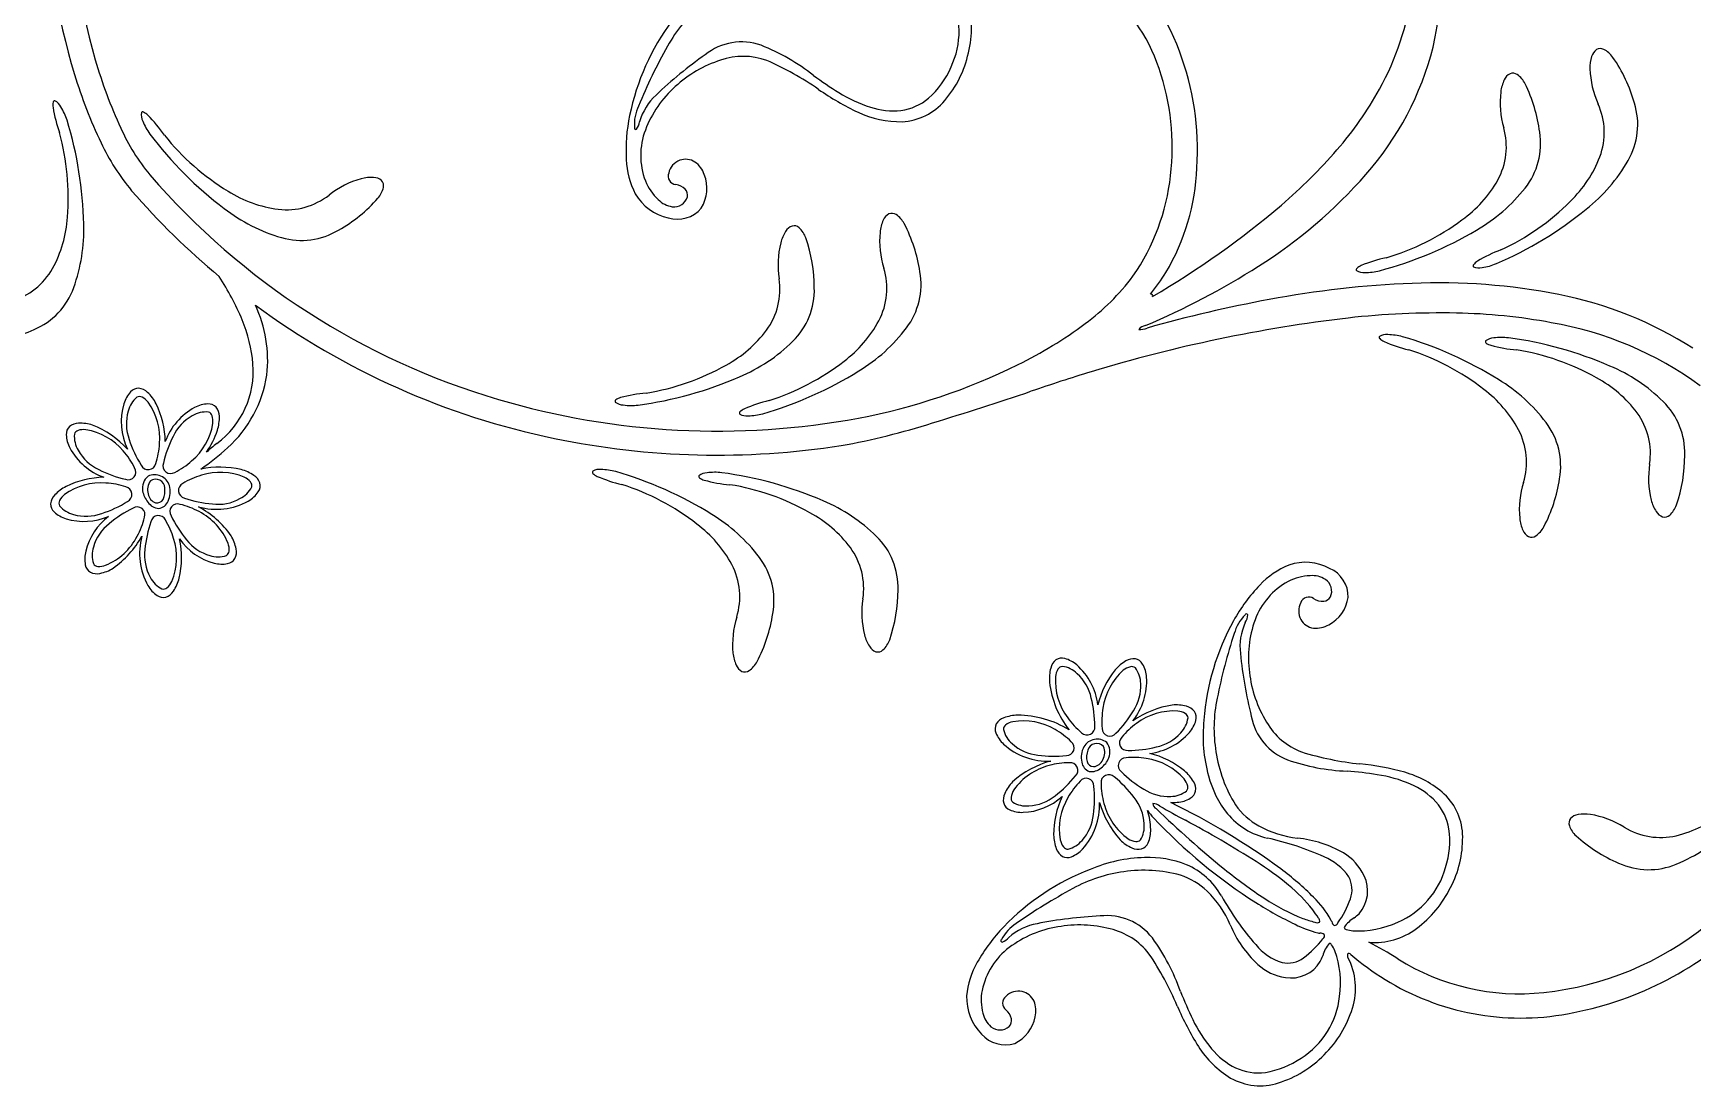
# Model space of a CAD drawing. Extents: x -4 to 4, y -4.07 to 4.07.
# Drawn here: x -1.458 to 0.125, y -4.066 to -3.063 of the extents above; entities that cross this region are included whole.
import ezdxf

# ---------------------------------------------------------------- set-up
doc = ezdxf.new("R2010")
doc.units = 0

msp = doc.modelspace()

# ---------------------------------------------------------------- linework, layer by layer
at = {"color": 7, "linetype": 'CONTINUOUS'}
for centre, radius, start, end in [((-0.668537, -2.881785), 0.758547, 182.397776, 195.805028), ((-0.413107, -3.010191), 0.297877, 347.166297, 378.098558), ((-0.690519, -2.885174), 0.759459, 183.370303, 196.622466), ((-0.541693, -3.144412), 0.188396, 19.948176, 53.699973), ((-0.542086, -3.149544), 0.166722, 18.434614, 52.475861), ((-0.669115, -3.056876), 0.106343, 346.334, 374.392123), ((-0.404513, -2.988251), 0.264016, 330.959876, 352.381586), ((-0.665218, -3.187577), 0.228347, 143.375059, 168.384386), ((-0.780485, -3.15107), 0.065847, 70.192519, 109.15547), ((-0.666275, -3.06024), 0.102821, 319.269711, 347.781736), ((-0.614647, -3.174639), 0.267309, 356.402981, 380.703462), ((-0.406917, -3.004097), 0.293287, 318.66523, 345.736694), ((0.063681, -3.096273), 0.036762, 162.820784, 181.349868), ((0.040221, -3.08858), 0.012084, 125.92547, 164.817178), ((0.036778, -3.084967), 0.007168, 62.649484, 120.574596), ((0.028771, -3.100499), 0.024643, 35.60957, 62.705668), ((-0.071405, -3.169451), 0.146251, 15.740135, 34.720198), ((-0.97133, -2.966335), 0.444174, 195.949085, 204.929152), ((-0.766712, -3.199174), 0.11584, 107.783475, 132.725541), ((-0.875019, -3.356964), 0.292223, 55.296312, 66.430884), ((-0.599548, -3.171398), 0.228161, 353.066069, 379.077923), ((-0.043718, -3.112493), 0.012084, 117.485141, 156.376848), ((-0.046593, -3.108414), 0.007169, 54.207846, 112.132959), ((0.11341, -3.094492), 0.086521, 181.753748, 204.675538), ((-0.989646, -2.973004), 0.44771, 196.802916, 205.751176), ((-0.775378, -3.192885), 0.105362, 131.584151, 159.205994), ((-0.549921, -2.885996), 0.280054, 235.47471, 244.380635), ((-0.466779, -2.954019), 0.33507, 318.897983, 331.010708), ((-0.021643, -3.123549), 0.036761, 154.376157, 172.905242), ((-0.056795, -3.122601), 0.024643, 27.164504, 54.260601), ((-0.166011, -3.1761), 0.146255, 7.297812, 26.277648), ((-1.425263, -3.131665), 0.013652, 168.210473, 189.567433), ((-1.437176, -3.128997), 0.001456, 84.301411, 175.212167), ((-1.442618, -3.138791), 0.012554, 25.386516, 63.577636), ((-1.481615, -3.164717), 0.059281, 18.245023, 31.879519), ((-0.631579, -3.091146), 0.056368, 272.683493, 320.064438), ((0.027811, -3.129086), 0.086522, 173.311257, 196.233047), ((-0.025811, -3.157785), 0.066413, 339.615662, 384.151105), ((0.004256, -3.150285), 0.068261, 329.970432, 377.484614), ((-1.30853, -3.112953), 0.131874, 189.15465, 199.93823), ((-1.774232, -3.25276), 0.364839, 1.189395, 16.989182), ((-1.342122, -3.140898), 0.012554, 170.465728, 208.657071), ((-1.353245, -3.139552), 0.001456, 58.837878, 149.748829), ((-1.298244, -3.124555), 0.059275, 202.165851, 215.801718), ((-1.358081, -3.150761), 0.013651, 44.473779, 65.831648), ((-1.441768, -3.234265), 0.131873, 34.105509, 44.889546), ((-0.731885, -3.174577), 0.160428, 168.13817, 183.227518), ((-0.630671, -3.052084), 0.095384, 244.979019, 271.03974), ((-1.655578, -3.219312), 0.23137, 355.259615, 375.38637), ((-1.193512, -3.07207), 0.198138, 204.282816, 219.511355), ((-1.055158, -2.939387), 0.364837, 217.054909, 232.854924), ((-1.151899, -3.015788), 0.231375, 218.658142, 238.78467), ((-0.81039, -3.179618), 0.067919, 159.183461, 200.876276), ((-0.119195, -3.171254), 0.066414, 331.173429, 375.708872), ((-0.088353, -3.16825), 0.068261, 321.527868, 369.04205), ((-1.199059, -3.076183), 0.214275, 205.229836, 219.774179), ((-0.600591, -2.838657), 0.511744, 310.656884, 319.014236), ((-0.074827, -3.137531), 0.11943, 314.082002, 338.69834), ((-0.814169, -3.18043), 0.077955, 182.337627, 207.294413), ((-0.844016, -3.199278), 0.008134, 159.275109, 264.117542), ((-0.835014, -3.200228), 0.017045, 110.702616, 167.018609), ((-0.835446, -3.199604), 0.01631, 56.951337, 110.059518), ((-0.840797, -3.205821), 0.024464, 18.845705, 54.386239), ((-0.561152, -3.182547), 0.213472, 329.425427, 357.620579), ((-0.0769, -3.104064), 0.161655, 308.373248, 330.182249), ((-0.816183, -2.739725), 0.700885, 220.846881, 253.621015), ((-1.121671, -3.285175), 0.086522, 105.506578, 128.428368), ((-1.135225, -3.237295), 0.036762, 86.572914, 105.101999), ((-1.133329, -3.212679), 0.012084, 49.67841, 88.569895), ((-1.147628, -3.204389), 0.024643, 319.360929, 346.457027), ((-1.130638, -3.208475), 0.007169, 346.402762, 404.327659), ((-0.829713, -3.186644), 0.047362, 201.264407, 227.774324), ((-0.846298, -3.2219), 0.014603, 43.756335, 84.307562), ((-0.842209, -3.217544), 0.008643, 350.498857, 401.643188), ((-0.850489, -3.210972), 0.035343, 327.826465, 381.673724), ((-0.578063, -3.176805), 0.206199, 325.131808, 353.836748), ((-0.538409, -2.889233), 0.467882, 302.193867, 318.738445), ((-0.164708, -3.144023), 0.119432, 305.64002, 330.256131), ((-0.161846, -3.110614), 0.161658, 299.931077, 321.739851), ((-0.804345, -2.726112), 0.741788, 221.051133, 230.090238), ((-1.208229, -3.112564), 0.119433, 237.835047, 262.451385), ((-1.216249, -3.164992), 0.066414, 263.369048, 307.904711), ((-1.238423, -3.123475), 0.146257, 299.493452, 318.473287), ((-0.841512, -3.191817), 0.048495, 210.153855, 257.474647), ((-0.845042, -3.20563), 0.023045, 224.270402, 262.145186), ((-0.846376, -3.215401), 0.013183, 262.082453, 344.289957), ((-0.823038, -2.572497), 0.858602, 300.274313, 310.346152), ((-0.155439, -3.059807), 0.231375, 294.905734, 315.031807), ((-1.54417, -3.230536), 0.119432, 331.592906, 356.209244), ((-1.176213, -3.102593), 0.161659, 232.126238, 253.935012), ((-0.843395, -3.210652), 0.029784, 253.14821, 320.015617), ((-0.613489, -3.256551), 0.036762, 155.618005, 174.146862), ((-0.635799, -3.245977), 0.012084, 118.725094, 157.616802), ((-0.638763, -3.24196), 0.007169, 55.44795, 113.373277), ((-0.648654, -3.256366), 0.024643, 28.40619, 55.502061), ((-0.233028, -3.055316), 0.231365, 286.462468, 306.589678), ((-0.206638, -2.947696), 0.364814, 293.301557, 309.102256), ((-1.571037, -3.250598), 0.161656, 340.109066, 361.918067), ((-1.201816, -3.192414), 0.068262, 253.72316, 301.237341), ((-0.709178, -3.271951), 0.036762, 147.175343, 165.704428), ((-0.729694, -3.258216), 0.012083, 110.280389, 149.172097), ((-0.732035, -3.253808), 0.007169, 47.006112, 104.931009), ((-0.743934, -3.266605), 0.024643, 19.963754, 47.059626), ((-0.858997, -3.305989), 0.146256, 0.095451, 19.075286), ((-0.563928, -3.261017), 0.086522, 174.551705, 197.473268), ((-0.756686, -3.312217), 0.146255, 8.538607, 27.518442), ((-0.267229, -2.936873), 0.364837, 284.85971, 300.659497), ((-0.660808, -3.283646), 0.086523, 166.108946, 189.030509), ((-0.012132, -3.393313), 0.131881, 110.352761, 121.135884), ((-1.497022, -3.254827), 0.066413, 286.139549, 330.675212), ((-0.709985, -3.306358), 0.066412, 332.414017, 376.949901), ((-0.679216, -3.302686), 0.06826, 322.767975, 370.282156), ((-0.671942, -2.685398), 0.711536, 292.727922, 302.548362), ((-0.562549, -3.173863), 0.219196, 320.963114, 327.656566), ((-0.194501, -3.288488), 0.001456, 126.642051, 217.554562), ((-0.189053, -3.278697), 0.012554, 238.272234, 276.462239), ((-0.185949, -3.2972), 0.013652, 112.276482, 133.633669), ((-0.140245, -3.406232), 0.131875, 101.910724, 112.694304), ((-0.187609, -3.23189), 0.059281, 269.969906, 283.604174), ((-0.083088, -3.284803), 0.001456, 135.080878, 225.995923), ((-0.07335, -3.292166), 0.013652, 120.720536, 142.077042), ((-0.079137, -3.274319), 0.012554, 246.714043, 284.903603), ((-0.084582, -3.227806), 0.059282, 278.413675, 292.047715), ((-1.483299, -3.282612), 0.06826, 292.806732, 340.321132), ((-1.484323, -3.430005), 0.24462, 22.491179, 33.467526), ((-0.811941, -3.307051), 0.066413, 323.971573, 368.507236), ((-0.780967, -3.307937), 0.068261, 314.32601, 361.840191), ((-0.583487, -3.163951), 0.218124, 306.220729, 323.175636), ((-0.106189, -4.234028), 0.933205, 92.240986, 100.666314), ((-0.11743, -3.890995), 0.589998, 78.788434, 92.452848), ((-1.359622, -3.375095), 0.125601, 353.674585, 384.855697), ((-0.813689, -2.736087), 0.728176, 233.614394, 258.362575), ((-0.03695, -4.61628), 1.32167, 100.548929, 105.739497), ((-0.391621, -3.313349), 0.001581, 335.510488, 475.054724), ((-0.073825, -3.674828), 0.369479, 57.438302, 78.90363), ((-1.384778, -3.389561), 0.137177, 4.719406, 22.788941), ((-0.756077, -3.280118), 0.119431, 306.880147, 331.496258), ((-0.037213, -4.742145), 1.417372, 96.748136, 106.879675), ((-0.115391, -4.133341), 0.803623, 88.932976, 96.313329), ((-0.110173, -3.87638), 0.54661, 79.435727, 88.978206), ((-0.066604, -3.671082), 0.336844, 53.850791, 80.318873), ((-1.51761, -3.212501), 0.146257, 275.571489, 294.551324), ((-0.853681, -3.274329), 0.119431, 298.437829, 323.054167), ((-0.75394, -3.246655), 0.161657, 301.17171, 322.980484), ((-0.698696, -3.012254), 0.408596, 296.188811, 306.684471), ((-0.401581, -3.330456), 0.01501, 263.536032, 294.018558), ((-0.394861, -3.352476), 0.01101, 101.394683, 139.800178), ((-0.172699, -3.352957), 0.001456, 141.191439, 232.107264), ((-0.167468, -3.362866), 0.012554, 82.277944, 120.467504), ((-0.163958, -3.344435), 0.013651, 225.107617, 246.46435), ((-0.167053, -3.409692), 0.059281, 75.13573, 88.770227), ((-0.253119, -3.702873), 0.364816, 58.082492, 73.882963), ((-0.064637, -3.366141), 0.012553, 90.772829, 128.964172), ((-0.057311, -3.412393), 0.05928, 83.629651, 97.264376), ((-0.099145, -3.715075), 0.364823, 66.574162, 82.374405), ((-0.846652, -3.241544), 0.161655, 292.728978, 314.537979), ((-0.115872, -3.236431), 0.131876, 246.048141, 256.831493), ((-0.216339, -3.585229), 0.231368, 52.152409, 72.279164), ((-0.071274, -3.357115), 0.001456, 149.687864, 240.598619), ((-0.063887, -3.347395), 0.013652, 233.596828, 254.953561), ((-0.032278, -3.233476), 0.131874, 254.540085, 265.323666), ((-0.080138, -3.593288), 0.231371, 60.644486, 80.770787), ((-1.333846, -3.385083), 0.08605, 306.714435, 364.538126), ((-0.910347, -3.177745), 0.231377, 279.26125, 299.387323), ((-0.863047, -3.075256), 0.364813, 286.099363, 301.900063), ((-0.826309, -3.192901), 0.231376, 287.70387, 307.829944), ((-0.782997, -2.842862), 0.597804, 280.847496, 296.274077), ((0.113401, -5.224934), 1.923099, 106.997091, 108.797059), ((-0.016483, -3.52946), 0.161657, 45.493781, 67.302555), ((-1.357061, -3.41181), 0.010293, 89.00747, 137.950281), ((-1.358247, -3.415262), 0.01381, 45.176004, 84.328825), ((-1.351188, -3.370669), 0.117827, 312.065689, 351.082735), ((-0.929421, -3.055965), 0.364831, 277.657425, 293.45744), ((-0.146085, -3.49804), 0.119431, 28.48602, 53.102132), ((-0.143955, -3.531503), 0.161654, 37.002314, 58.811315), ((-0.023529, -3.496678), 0.119431, 36.977801, 61.593912), ((-1.312904, -3.433465), 0.060747, 163.488682, 205.510828), ((-1.342433, -3.425112), 0.030064, 137.797354, 162.756858), ((-1.376239, -3.434743), 0.040322, 27.350591, 46.557339), ((-1.416328, -3.453698), 0.084653, 0.9652, 26.279757), ((-1.289673, -3.446419), 0.030064, 92.795792, 117.75575), ((-1.29061, -3.426671), 0.010293, 44.007704, 92.94942), ((-0.804896, -2.703029), 0.739275, 253.583689, 280.474788), ((-0.90135, -3.413919), 0.001456, 119.435527, 210.346282), ((-0.894718, -3.404889), 0.012554, 231.067426, 269.259214), ((-0.893958, -3.423634), 0.013652, 105.07671, 126.43367), ((-0.862284, -3.537536), 0.131875, 94.708717, 105.492297), ((-0.88742, -3.358635), 0.059278, 262.769593, 276.404774), ((-0.725946, -3.541733), 0.131872, 103.150512, 113.934321), ((-1.580776, -0.223745), 3.357257, 286.983658, 288.666519), ((0.049167, -3.463029), 0.06826, 358.191839, 405.705801), ((-1.274982, -3.472894), 0.060338, 118.392958, 160.014388), ((-1.293889, -3.428273), 0.013811, 0.17542, 39.327128), ((-1.320385, -3.429327), 0.040321, 342.351579, 361.558783), ((-0.782736, -3.425194), 0.001456, 127.87833, 218.79006), ((-0.777501, -3.415288), 0.012554, 239.511981, 277.703992), ((-0.773997, -3.433718), 0.013652, 113.521377, 134.878337), ((-0.777073, -3.368467), 0.059274, 271.212911, 284.849006), ((-0.069218, -3.475495), 0.068261, 349.699841, 397.213803), ((0.018194, -3.463932), 0.066412, 351.524456, 396.060341), ((-1.415877, -3.44531), 0.010293, 134.007485, 182.949639), ((-1.396127, -3.444373), 0.030066, 182.79601, 207.754835), ((-1.414276, -3.448589), 0.01381, 90.173855, 129.326453), ((-1.413222, -3.475087), 0.040322, 72.351806, 91.558555), ((-1.434488, -3.52076), 0.090521, 42.480558, 68.285377), ((-1.351819, -3.419226), 0.073338, 323.946801, 342.276872), ((-0.804808, -2.693849), 0.771337, 258.349321, 278.782148), ((-0.814943, -2.754455), 0.71325, 280.330281, 287.528618), ((-0.099985, -3.471814), 0.066412, 343.03263, 387.568515), ((-1.369655, -3.429684), 0.060336, 208.392628, 250.013836), ((-1.42498, -3.291843), 0.225793, 304.253183, 312.565446), ((-0.39988, -4.537548), 1.397422, 129.16361, 129.701043), ((-0.02886, -3.465019), 0.146253, 340.956002, 359.935837), ((-1.28, -3.566859), 0.090178, 76.821055, 101.443736), ((-1.269445, -3.518115), 0.04032, 56.425509, 75.633168), ((-0.92296, -3.481447), 0.001456, 141.183797, 232.098452), ((-0.917728, -3.491355), 0.012554, 82.280408, 120.469968), ((-0.917313, -3.538183), 0.059281, 75.137053, 88.771322), ((-1.003389, -3.831377), 0.364833, 58.082521, 73.882308), ((-0.807572, -3.540886), 0.059283, 83.630117, 97.263928), ((0.169338, -3.487252), 0.086523, 171.001676, 193.923012), ((-1.407804, -3.530939), 0.040324, 117.352721, 136.558787), ((-1.388847, -3.571043), 0.084669, 90.967793, 116.276917), ((-1.338212, -3.497009), 0.015281, 130.28808, 188.232098), ((-1.334569, -3.498146), 0.014058, 143.117524, 196.872), ((-1.341756, -3.498564), 0.014653, 17.044835, 115.628979), ((-1.340865, -3.496951), 0.008771, 2.627383, 124.342857), ((-1.353402, -3.498796), 0.021417, 336.291806, 366.021543), ((-1.348075, -3.500025), 0.021128, 334.589886, 375.809897), ((-1.254504, -3.496209), 0.01381, 18.655934, 57.808533), ((-1.251409, -3.494278), 0.010293, 325.035645, 373.977143), ((-0.91422, -3.472925), 0.013651, 225.107504, 246.464464), ((-0.866133, -3.364921), 0.131876, 246.048141, 256.831493), ((-0.9666, -3.713719), 0.231368, 52.152597, 72.279352), ((-0.821536, -3.485605), 0.001456, 149.678796, 240.591696), ((-0.814898, -3.494632), 0.012554, 90.772898, 128.962681), ((-0.814149, -3.475885), 0.013652, 233.596714, 254.953674), ((-0.782539, -3.361965), 0.131876, 254.540078, 265.32343), ((-0.849408, -3.843569), 0.364827, 66.57423, 82.374245), ((-0.830403, -3.721787), 0.231381, 60.644767, 80.770385), ((0.04606, -3.517199), 0.086524, 162.509785, 185.431121), ((-0.146683, -3.465942), 0.146253, 332.464432, 351.444267), ((-1.430738, -3.511761), 0.010294, 179.006995, 227.949149), ((-1.427286, -3.512948), 0.013811, 135.175326, 174.326144), ((-1.330734, -3.495236), 0.022947, 189.940918, 220.331125), ((-1.337063, -3.502617), 0.013432, 213.788558, 265.951244), ((-1.337989, -3.50086), 0.010125, 187.756306, 253.514458), ((-1.339417, -3.504317), 0.006417, 256.981427, 331.213978), ((-1.33948, -3.504765), 0.011346, 277.435744, 337.586427), ((-1.28309, -3.45351), 0.063344, 254.454682, 298.854858), ((-1.267657, -3.483015), 0.030063, 300.229486, 325.189443), ((-0.766743, -3.657949), 0.161655, 45.493667, 67.302668), ((0.120976, -3.498974), 0.036762, 194.327532, 212.856389), ((0.086222, -3.50434), 0.024643, 312.972468, 340.068566), ((-1.417436, -3.497135), 0.030063, 227.795323, 252.75528), ((-1.40917, -3.469393), 0.05901, 253.075297, 293.310201), ((-1.348892, -3.571302), 0.060336, 127.736246, 166.087596), ((-1.341439, -3.592662), 0.088404, 34.919626, 62.095496), ((-0.894218, -3.659994), 0.161656, 37.002427, 58.811202), ((-0.773789, -3.625167), 0.11943, 36.977943, 61.594281), ((-0.003505, -3.521651), 0.036761, 185.835065, 204.364149), ((0.100468, -3.512721), 0.012083, 210.858379, 249.749864), ((0.098129, -3.51713), 0.007168, 255.099894, 313.025436), ((-1.437936, -3.494754), 0.096589, 305.82668, 330.315463), ((-1.293225, -3.559011), 0.062977, 164.882407, 208.953003), ((-1.400991, -3.563158), 0.084845, 346.768365, 372.283944), ((-1.269999, -3.511393), 0.058731, 215.032721, 254.974043), ((-1.303647, -3.562603), 0.040322, 11.427393, 30.633686), ((-0.896346, -3.626529), 0.11943, 28.485907, 53.102245), ((-0.701094, -3.591518), 0.06826, 358.19144, 405.705621), ((-0.025818, -3.532218), 0.012083, 202.367947, 241.259655), ((-0.028782, -3.536234), 0.007168, 246.607117, 304.53223), ((-0.038669, -3.521825), 0.024643, 304.480012, 331.575884), ((-1.378388, -3.564459), 0.030063, 165.231186, 190.190238), ((-1.277591, -3.557677), 0.01381, 333.658864, 372.810349), ((-0.732068, -3.592422), 0.066413, 351.524485, 396.060149), ((-1.397841, -3.567984), 0.010294, 190.03519, 238.97625), ((-1.397018, -3.56443), 0.013809, 243.657866, 282.81091), ((-1.401944, -3.538374), 0.04032, 281.426365, 300.633797), ((-1.27756, -3.539045), 0.030064, 255.22963, 280.189361), ((-1.274036, -3.5585), 0.010293, 280.035347, 328.978377), ((-0.850247, -3.600304), 0.066413, 343.032709, 387.568373), ((-0.819478, -3.603985), 0.068259, 349.69984, 397.214241), ((-0.230911, -3.642345), 0.077955, 111.984836, 136.942076), ((-0.244204, -3.615874), 0.048493, 61.804696, 109.127683), ((-0.233346, -3.600375), 0.029787, 359.266442, 426.130696), ((-1.322357, -3.574364), 0.030062, 210.227429, 235.187612), ((-1.35746, -3.572574), 0.040322, 326.426369, 345.633345), ((-0.172364, -3.700461), 0.16043, 136.052355, 151.141703), ((-0.228577, -3.645426), 0.06792, 118.402897, 160.096156), ((-0.238637, -3.627496), 0.047364, 91.505547, 118.015012), ((-0.237869, -3.603107), 0.023046, 57.138464, 95.010349), ((-0.232506, -3.594829), 0.013184, 334.990406, 417.196503), ((-1.33362, -3.590611), 0.010293, 235.03246, 283.976365), ((-1.335552, -3.587515), 0.01381, 288.658654, 327.81103), ((-0.580924, -3.615744), 0.086522, 171.001063, 193.922626), ((-0.779121, -3.593511), 0.146253, 340.956704, 359.93654), ((-0.233792, -3.613741), 0.017046, 152.2617, 208.575968), ((-0.241236, -3.608589), 0.008134, 55.161081, 160.005543), ((-0.228208, -3.589954), 0.014603, 234.97534, 275.526123), ((-0.22795, -3.595923), 0.008643, 277.637419, 328.78175), ((-0.238513, -3.595503), 0.035344, 297.606437, 351.452179), ((-0.704203, -3.645689), 0.086522, 162.509619, 185.431182), ((-0.896947, -3.594431), 0.146256, 332.464656, 351.444263), ((-0.113353, -3.7341), 0.228351, 150.895606, 175.904934), ((-0.193384, -3.658211), 0.105363, 160.074121, 187.695964), ((-0.234527, -3.613933), 0.01631, 209.22056, 262.328307), ((-0.629286, -3.627465), 0.036762, 194.327418, 212.856503), ((-0.234527, -3.605729), 0.024465, 264.893973, 300.43406), ((-0.753766, -3.650141), 0.036761, 185.835065, 204.364149), ((-0.649794, -3.641211), 0.012083, 210.858156, 249.750086), ((-0.652133, -3.64562), 0.007169, 255.102511, 313.027623), ((-0.664039, -3.632829), 0.024643, 312.971339, 340.067211), ((-0.776079, -3.660708), 0.012083, 202.367836, 241.259766), ((-0.779043, -3.664723), 0.007168, 246.60701, 304.532337), ((-0.788931, -3.650315), 0.024644, 304.481007, 331.576879), ((-0.448275, -3.678246), 0.040325, 165.505352, 184.712101), ((-0.473865, -3.671286), 0.013811, 127.737018, 166.889839), ((-0.476703, -3.668992), 0.010294, 74.112479, 123.05529), ((-0.482038, -3.688031), 0.030066, 49.306957, 74.266235), ((-0.502284, -3.710544), 0.06034, 7.048241, 48.669227), ((-0.360223, -3.723482), 0.084656, 140.782228, 166.096786), ((-0.395051, -3.696032), 0.040325, 120.50455, 139.710843), ((-0.408225, -3.673015), 0.013811, 82.736125, 121.887165), ((-0.408608, -3.669386), 0.010293, 29.114706, 78.058174), ((-0.425842, -3.679074), 0.030064, 4.304959, 29.265596), ((-0.399252, -3.671503), 0.089776, 186.431273, 218.305444), ((-0.456492, -3.680605), 0.060747, 321.550456, 363.574375), ((-0.182713, -3.659098), 0.115842, 186.554393, 211.496685), ((-0.357535, -3.792914), 0.09053, 98.777695, 124.581157), ((-0.368038, -3.743629), 0.040321, 75.504561, 94.712675), ((-0.527462, -3.728684), 0.013811, 109.252942, 148.404873), ((-0.517805, -3.753381), 0.040322, 91.428714, 110.635917), ((-0.5192, -3.807115), 0.094045, 58.241415, 89.762608), ((-0.361078, -3.718042), 0.01381, 37.734118, 76.887606), ((-0.377822, -3.709869), 0.030065, 319.304939, 344.26467), ((-0.358784, -3.715205), 0.010294, 344.112616, 393.054552), ((-0.202111, -3.733282), 0.13987, 173.642461, 195.573644), ((-0.530047, -3.726108), 0.010294, 153.085334, 202.027488), ((-0.51169, -3.718768), 0.030064, 201.872959, 226.833143), ((-0.400336, -3.689626), 0.060338, 277.048934, 318.669699), ((-0.224533, -3.686571), 0.065849, 210.124743, 249.087471), ((-0.490039, -3.693463), 0.063352, 228.208924, 272.60579), ((-0.437117, -3.753353), 0.021129, 151.252159, 192.471948), ((-0.442949, -3.750514), 0.014654, 51.436842, 150.017388), ((-0.43165, -3.753347), 0.021418, 161.040271, 190.768881), ((-0.443457, -3.748742), 0.008771, 42.722075, 164.43346), ((-0.449861, -3.748498), 0.014059, 330.193033, 383.946424), ((-0.446058, -3.748204), 0.015284, 338.833896, 396.769536), ((-0.413284, -3.831706), 0.08468, 50.785983, 76.092617), ((-0.161865, -3.468866), 0.292212, 252.848602, 263.98386), ((-0.46433, -3.842151), 0.088401, 104.965606, 132.142833), ((-0.446556, -3.756048), 0.011347, 189.4763, 249.627838), ((-0.446518, -3.755596), 0.006417, 195.852118, 270.086729), ((-0.448431, -3.753414), 0.013432, 261.11211, 313.276101), ((-0.447134, -3.751909), 0.010124, 273.543707, 339.308605), ((-0.45295, -3.7448), 0.022951, 306.732528, 337.120259), ((-0.385825, -3.796857), 0.040326, 30.504778, 49.710616), ((-0.222712, -4.037886), 0.280054, 74.899192, 83.805117), ((-0.49443, -3.804398), 0.040324, 136.429338, 155.635631), ((-0.362807, -3.783683), 0.013811, 352.736014, 391.887276), ((-0.244377, -3.747085), 0.09547, 194.403631, 218.819001), ((-0.175562, -3.85933), 0.095385, 48.240729, 74.300998), ((-0.518723, -3.793762), 0.013811, 154.251526, 193.403233), ((-0.522373, -3.793768), 0.010293, 198.084431, 247.028336), ((-0.515757, -3.746957), 0.058727, 272.085136, 312.030682), ((-0.39968, -3.826734), 0.084846, 154.778201, 180.294234), ((-0.503789, -3.798562), 0.062985, 318.111441, 362.178283), ((-0.348358, -3.768336), 0.096589, 196.746884, 221.236573), ((-0.371455, -3.751812), 0.044497, 268.266206, 276.251151), ((-0.665976, -4.400465), 0.671552, 53.643717, 64.115135), ((-0.368867, -3.766064), 0.030065, 274.306792, 299.266296), ((-0.359178, -3.783299), 0.010294, 299.113303, 348.056333), ((-0.150535, -3.82899), 0.056106, 359.934616, 406.669774), ((-0.514583, -3.775596), 0.030064, 246.874769, 271.834726), ((-0.319791, -3.746337), 0.094799, 217.467741, 222.92127), ((-0.445079, -3.821838), 0.053128, 359.848225, 379.612878), ((-0.021165, -3.465276), 0.504887, 223.199926, 237.619406), ((-0.265232, -3.762239), 0.069733, 219.859315, 257.236226), ((0.014048, -3.815908), 0.007169, 142.043409, 199.968092), ((0.017188, -3.819788), 0.012084, 97.800662, 136.691924), ((0.021806, -3.844042), 0.036763, 81.27141, 99.800267), ((0.013649, -3.89313), 0.086523, 57.944147, 80.86571), ((0.080514, -3.71198), 0.119431, 283.920523, 308.536861), ((-0.444213, -3.826164), 0.040324, 181.428697, 200.635445), ((-0.422001, -3.82294), 0.030066, 336.874053, 361.83333), ((-0.196051, -3.830183), 0.101628, 332.362993, 360.636922), ((0.030479, -3.809963), 0.024643, 199.91451, 227.010608), ((0.111731, -3.719474), 0.146254, 227.898519, 246.878581), ((0.094304, -3.763194), 0.066413, 238.46674, 283.002624), ((0.04759, -3.705623), 0.161658, 292.436716, 314.24549), ((-0.468912, -3.835821), 0.01381, 199.252437, 238.404813), ((-0.478829, -3.820048), 0.030065, 291.875024, 316.834755), ((-0.393199, -3.80279), 0.040323, 226.428396, 245.635145), ((-0.403835, -3.827082), 0.01381, 244.252927, 283.405525), ((-0.403828, -3.830732), 0.010293, 288.084869, 337.027898), ((-0.336977, -4.091688), 0.26744, 65.642071, 77.838899), ((-0.367812, -4.073325), 0.228348, 111.013337, 136.022665), ((-0.471488, -3.838406), 0.010294, 243.084677, 292.028145), ((-0.394426, -3.988645), 0.139865, 91.343788, 113.275652), ((-0.393518, -3.944194), 0.095468, 68.098983, 92.51458), ((-0.38509, -3.919834), 0.069733, 29.681535, 67.058222), ((-0.437396, -4.08737), 0.283903, 45.002837, 53.337301), ((-0.246279, -3.896451), 0.052217, 34.117499, 67.949796), ((0.083003, -3.792047), 0.068261, 245.13504, 292.649001), ((-0.225365, -3.879383), 0.025443, 340.263693, 388.70523), ((-0.202928, -3.829517), 0.10806, 306.549148, 333.741289), ((-0.090786, -3.755327), 0.26743, 209.079379, 221.276435), ((-0.099477, -3.589767), 0.357814, 237.533804, 244.367165), ((-0.300326, -3.952762), 0.091813, 29.171061, 46.095198), ((-0.28763, -3.857362), 0.091487, 324.190558, 340.450578), ((-0.259548, -3.927327), 0.043872, 23.51993, 26.123109), ((-0.417165, -4.026661), 0.160432, 135.776572, 150.865691), ((-0.463705, -4.018843), 0.105361, 99.222579, 126.844648), ((-0.459752, -4.028793), 0.115839, 75.421199, 100.363718), ((-0.445638, -3.98079), 0.065848, 37.829698, 76.792871), ((-0.207888, -3.82192), 0.101645, 242.85182, 255.980862), ((-0.225496, -3.87722), 0.043882, 260.800256, 263.402977), ((-0.230506, -3.928688), 0.007877, 58.978776, 90.222426), ((-0.229444, -3.923284), 0.003286, 300.028148, 384.188098), ((-0.211775, -3.907556), 0.007878, 196.699588, 227.940763), ((-0.216637, -3.910146), 0.003285, 262.731009, 346.898745), ((-0.178055, -3.864509), 0.065143, 264.872107, 307.303126), ((-0.048768, -3.680542), 0.298446, 276.074991, 308.942523), ((-0.051751, -3.674368), 0.328273, 280.070846, 313.169581), ((-0.486178, -3.988896), 0.06792, 126.82203, 168.514845), ((-0.635676, -4.104097), 0.292202, 22.934472, 34.069959), ((-0.251171, -3.89891), 0.052217, 218.968418, 252.800491), ((-0.300599, -3.870727), 0.091483, 306.46768, 322.728156), ((-0.19969, -3.941891), 0.004689, 167.040555, 207.325672), ((-0.20284, -3.941711), 0.001666, 16.548067, 148.464933), ((-0.333313, -4.219899), 0.326688, 57.195805, 62.778976), ((-0.489804, -3.987559), 0.077956, 149.976177, 174.932737), ((-0.261414, -3.923884), 0.025444, 258.213367, 306.654028), ((-0.259338, -3.973301), 0.062724, 342.433566, 387.80418), ((-0.016267, -3.719463), 0.28879, 230.169326, 238.190438), ((-0.040493, -3.760186), 0.218373, 237.965974, 276.127451), ((-0.039101, -3.755915), 0.245777, 238.234962, 280.4917), ((-0.518998, -3.982543), 0.048493, 177.790631, 225.113179), ((-0.506261, -3.984487), 0.047362, 168.904034, 195.413499), ((-0.525104, -3.987503), 0.008134, 126.914647, 231.757449), ((-0.518009, -3.993125), 0.017046, 78.343289, 134.656479), ((-0.51804, -3.992367), 0.01631, 24.591179, 77.69784), ((-0.525888, -3.994754), 0.024464, 346.484313, 382.025295), ((-0.529365, -3.992318), 0.023051, 191.910153, 229.775348), ((-0.539141, -4.00539), 0.014603, 11.394197, 51.945424), ((-0.533356, -4.003899), 0.008643, 318.136576, 369.280907), ((-0.536832, -3.993916), 0.035344, 295.466535, 349.311409), ((-0.108999, -3.880302), 0.280052, 203.112465, 212.01839), ((-0.300288, -3.961356), 0.105373, 314.404225, 342.96138), ((-0.530668, -3.997442), 0.029786, 220.787757, 287.652642), ((-0.535728, -3.999859), 0.013183, 229.722999, 311.929096), ((-0.266107, -3.977368), 0.095384, 212.617442, 238.677936), ((-0.300882, -3.964591), 0.103513, 287.252178, 315.892366), ((-0.287744, -4.009721), 0.056523, 240.365346, 288.101369)]:
    msp.add_arc(centre, radius, start, end, dxfattribs=at)
at = {"color": 1, "linetype": 'CONTINUOUS'}
for centre, radius, start, end in [((-0.733836, -3.139941), 0.13515, 129.706165, 151.499495), ((-0.65431, -3.061207), 0.079655, 334.63631, 386.153211), ((-0.407817, -3.32723), 0.511108, 150.487618, 157.618183), ((-0.576186, -3.424528), 0.41723, 125.201243, 133.539369), ((-0.7821, -3.126642), 0.055227, 70.328338, 128.790254), ((-0.835829, -3.258179), 0.197275, 51.635552, 68.494041), ((-0.658331, -3.063208), 0.082506, 311.351794, 337.089176), ((-0.469621, -2.768298), 0.414468, 233.974387, 237.972081), ((-0.84404, -3.15001), 0.040327, 154.442844, 184.103847), ((-0.827185, -3.162143), 0.054138, 132.264149, 164.31273), ((-0.618358, -3.005761), 0.134268, 238.04174, 252.245257), ((-0.63763, -3.06739), 0.069699, 251.884108, 276.183683), ((-0.636517, -3.086369), 0.05072, 277.243825, 310.139869), ((-0.894991, -3.145146), 0.015861, 323.074187, 351.448327), ((-0.882978, -3.153445), 0.001398, 156.875869, 298.427894), ((-0.273394, -3.645915), 0.040328, 135.176268, 164.836821), ((-0.300665, -3.617909), 0.001399, 20.843928, 162.397628), ((-0.315185, -3.616363), 0.015861, 327.834977, 356.208214), ((0.172873, -3.796183), 0.511149, 161.662207, 168.792313), ((-0.252707, -3.647715), 0.054137, 154.965823, 187.015078), ((0.108717, -3.612589), 0.417249, 185.740963, 194.07886), ((-0.196436, -3.725439), 0.135153, 167.780751, 189.573627), ((-0.241694, -3.704033), 0.055227, 190.489658, 248.95093), ((-0.198686, -3.728396), 0.132468, 188.474001, 212.010971), ((-0.196605, -3.569288), 0.197277, 250.785623, 267.644113), ((-0.23864, -4.179482), 0.414475, 81.307073, 85.304996), ((-0.196448, -3.902469), 0.134267, 67.0348, 81.238545), ((-0.170852, -3.843189), 0.0697, 43.095513, 67.395314), ((-0.384845, -3.797508), 0.005058, 178.417024, 246.60023), ((-0.389729, -3.807662), 0.010295, 50.061801, 90.960049), ((-0.157627, -3.829531), 0.05072, 9.139853, 42.035897), ((0.416627, -2.9577), 1.165624, 226.424115, 230.698801), ((0.272509, -2.649066), 1.324374, 240.327064, 241.526139), ((-0.843444, -4.72276), 1.030543, 57.617279, 61.953594), ((-0.255213, -3.758965), 0.068452, 215.397376, 240.622729), ((-0.24038, -3.729356), 0.101542, 241.525378, 263.52128), ((-0.189271, -3.832855), 0.082509, 342.191136, 367.928293), ((-0.263026, -3.939534), 0.109856, 60.017381, 84.154234), ((-0.232731, -3.886472), 0.048756, 24.814603, 59.692418), ((-0.398101, -3.993349), 0.132468, 74.907496, 98.444239), ((-0.027738, -3.498148), 0.465953, 230.888675, 236.752649), ((-0.47368, -4.135867), 0.336889, 50.734999, 57.266554), ((-0.187527, -3.836996), 0.079655, 293.126415, 344.64397), ((-0.400279, -3.996354), 0.135145, 97.343804, 119.137815), ((-0.385305, -3.93037), 0.068449, 46.295146, 71.520951), ((-0.347435, -3.983422), 0.138967, 37.699944, 51.25428), ((-0.217816, -3.880562), 0.03275, 318.528956, 386.382489), ((-0.225147, -4.32905), 0.511092, 118.126073, 125.256866), ((-0.409315, -3.953177), 0.101539, 23.39637, 45.392726), ((-0.181226, -3.735848), 0.183022, 236.139985, 248.970216), ((-0.419435, -4.321152), 0.417254, 92.839997, 101.177665), ((-0.433926, -3.959291), 0.055228, 37.966595, 96.428082), ((-0.205493, -3.796241), 0.117947, 249.445576, 255.24794), ((-0.322613, -3.9636), 0.107207, 32.268672, 37.430378), ((-0.23485, -3.909215), 0.004057, 345.125779, 404.640281), ((-0.181307, -3.932606), 0.031291, 122.118764, 146.417659), ((-0.727566, -3.259991), 0.835441, 309.34167, 309.756721), ((-0.498755, -3.945874), 0.040325, 122.078617, 151.740747), ((-0.539187, -3.914494), 0.01586, 290.709747, 319.084112), ((-0.491011, -3.965143), 0.054136, 99.90207, 131.951325), ((-0.214825, -3.870349), 0.109857, 202.763909, 226.900534), ((-0.233273, -3.905601), 0.005211, 244.376275, 296.722944), ((-0.205452, -3.915331), 0.001923, 179.000432, 266.435161), ((-0.195043, -3.881945), 0.036843, 253.394404, 263.776396), ((-0.194475, -3.82782), 0.090865, 267.122014, 294.882982), ((-0.533482, -3.927934), 0.001399, 124.516475, 266.069108), ((-0.549718, -4.041639), 0.197277, 19.273583, 36.132073), ((-0.197669, -3.950553), 0.031297, 140.501616, 164.798472), ((-0.221228, -3.932475), 0.001923, 20.484434, 107.923901), ((-0.250138, -3.952149), 0.03684, 23.141317, 33.524453), ((-0.30176, -3.968444), 0.090867, 352.035228, 379.795067), ((-0.256776, -3.914776), 0.048755, 227.225101, 262.102915), ((-0.258089, -3.930766), 0.032749, 260.535567, 328.38931), ((-1.000414, -3.623592), 0.835719, 337.163984, 337.578805), ((0.021872, -3.823841), 0.414514, 201.613161, 205.610396), ((-0.290957, -3.97242), 0.079655, 302.274589, 353.79149), ((-0.230913, -3.944832), 0.134266, 205.679487, 219.883232), ((-0.280177, -3.986571), 0.069701, 219.522077, 243.821652), ((-0.289397, -4.003199), 0.05072, 244.882073, 277.778117), ((-0.295424, -3.971959), 0.082506, 278.989405, 304.727014)]:
    msp.add_arc(centre, radius, start, end, dxfattribs=at)
at = {"color": 2, "linetype": 'CONTINUOUS'}
for centre, radius, start, end in [((-1.342612, -3.429371), 0.02519, 129.732485, 166.336902), ((-1.356277, -3.414728), 0.00532, 62.877029, 117.264372), ((-1.362491, -3.426425), 0.018565, 38.69746, 62.266632), ((-1.396214, -3.449298), 0.059273, 355.173924, 395.571007), ((-1.326403, -3.435375), 0.042406, 163.627015, 200.493862), ((-1.285596, -3.465011), 0.042404, 118.625195, 155.493606), ((-1.29281, -3.449304), 0.025189, 84.733004, 121.338315), ((-1.292118, -3.429288), 0.00532, 17.87654, 72.263449), ((-1.304784, -3.433166), 0.018566, 353.698769, 377.266354), ((-1.393244, -3.44751), 0.025189, 174.732424, 211.338405), ((-1.413261, -3.446819), 0.005319, 107.873718, 162.261277), ((-1.409383, -3.459486), 0.018567, 83.698109, 107.266147), ((-1.417053, -3.499498), 0.059267, 40.172103, 80.57274), ((-1.262127, -3.41677), 0.109246, 197.830498, 212.114605), ((-1.226981, -3.497311), 0.109255, 152.830217, 167.113182), ((-1.344802, -3.425493), 0.059272, 310.172913, 350.570885), ((-1.377538, -3.440295), 0.042405, 208.626692, 245.493986), ((-1.425779, -3.50952), 0.072428, 26.408173, 41.77726), ((-1.409501, -3.450206), 0.072464, 341.411581, 356.773595), ((-1.345241, -3.381686), 0.109249, 242.830469, 257.114119), ((-1.367095, -3.481275), 0.00735, 250.034843, 392.676384), ((-1.347998, -3.471736), 0.00735, 205.040423, 347.672129), ((-1.326575, -3.475454), 0.00735, 160.036468, 302.678614), ((-1.354825, -3.41676), 0.072439, 296.408082, 311.774887), ((-1.279139, -3.540849), 0.059268, 67.412444, 107.813081), ((-1.393254, -3.550908), 0.059266, 85.170781, 125.57253), ((-1.392332, -3.564146), 0.072408, 71.405481, 86.779359), ((-1.370812, -3.502698), 0.00735, 295.035203, 437.677349), ((-1.311837, -3.498912), 0.00735, 115.309918, 257.947071), ((-1.277058, -3.553957), 0.072412, 106.207173, 121.579226), ((-1.271766, -3.484145), 0.02519, 296.648524, 333.2516), ((-1.264429, -3.502853), 0.018565, 40.716015, 64.284733), ((-1.254426, -3.49417), 0.005319, 345.720484, 400.108692), ((-1.427821, -3.510977), 0.00532, 152.873607, 207.260733), ((-1.416123, -3.517191), 0.018565, 128.697687, 152.266405), ((-1.413178, -3.497314), 0.025189, 219.73124, 256.336997), ((-1.42578, -3.416819), 0.109254, 287.829922, 302.112887), ((-1.320042, -3.519047), 0.00735, 70.309718, 212.949746), ((-1.334371, -3.582557), 0.072407, 61.205519, 76.579169), ((-1.277574, -3.402899), 0.109233, 250.869649, 265.155353), ((-1.281258, -3.4697), 0.042405, 262.492139, 299.359433), ((-1.407174, -3.481103), 0.042406, 253.626239, 290.49331), ((-1.314708, -3.614118), 0.10926, 115.872841, 130.154893), ((-1.358389, -3.521978), 0.00735, 340.313441, 482.944088), ((-1.421915, -3.50764), 0.072425, 331.206105, 346.575649), ((-1.242244, -3.564445), 0.10923, 160.869403, 175.155336), ((-1.338254, -3.530182), 0.00735, 25.304849, 167.952139), ((-1.393314, -3.564967), 0.072428, 16.208073, 31.576704), ((-1.227904, -3.475368), 0.109257, 205.872541, 220.154821), ((-1.326572, -3.571822), 0.059266, 22.413156, 62.814016), ((-1.359356, -3.564256), 0.042405, 127.491099, 164.357946), ((-1.411166, -3.515445), 0.059269, 292.414552, 332.813857), ((-1.380189, -3.562881), 0.059265, 337.412366, 377.813892), ((-1.376281, -3.560753), 0.02519, 161.648901, 198.253318), ((-1.309043, -3.560762), 0.042404, 172.491063, 209.35925), ((-1.277764, -3.520015), 0.042404, 217.49054, 254.358504), ((-1.281266, -3.536937), 0.025192, 251.650576, 288.251642), ((-1.276093, -3.556289), 0.005319, 300.719518, 355.107077), ((-1.289309, -3.555357), 0.018568, 355.718591, 379.284361), ((-1.395631, -3.565925), 0.00532, 210.725365, 265.110976), ((-1.394698, -3.552711), 0.018567, 265.716412, 289.282636), ((-1.323488, -3.570253), 0.025189, 206.649725, 243.253472), ((-1.333512, -3.587592), 0.00532, 255.720343, 310.107253), ((-1.342196, -3.57759), 0.018565, 310.719533, 334.287572), ((-0.464342, -3.678495), 0.018567, 149.794764, 173.362575), ((-0.475819, -3.67188), 0.00532, 94.797099, 149.184441), ((-0.479627, -3.691546), 0.025193, 45.727177, 82.328243), ((-0.378844, -3.714686), 0.059271, 131.491181, 171.891152), ((-0.406588, -3.684849), 0.018568, 104.795343, 128.361114), ((-0.410025, -3.672053), 0.00532, 49.803088, 104.189131), ((-0.426622, -3.683265), 0.02519, 0.724376, 37.330803), ((-0.42362, -3.679976), 0.059275, 176.492467, 216.889772), ((-0.490176, -3.705237), 0.042408, 11.568528, 48.436045), ((-0.443766, -3.685488), 0.042408, 326.569078, 363.435479), ((-0.55453, -3.723593), 0.109254, 359.94846, 374.231881), ((-0.519277, -3.737382), 0.018566, 102.77444, 126.342705), ((-0.513447, -3.777708), 0.059271, 59.250164, 99.650135), ((-0.41191, -3.673723), 0.072423, 215.284946, 230.655858), ((-0.366118, -3.718549), 0.072443, 170.286112, 185.652462), ((-0.502246, -3.652965), 0.109249, 314.948279, 329.232385), ((-0.369769, -3.768286), 0.059273, 86.49181, 126.89067), ((-0.368288, -3.727567), 0.018567, 59.795253, 83.363518), ((-0.381336, -3.712282), 0.025191, 315.725642, 352.330729), ((-0.361672, -3.716089), 0.00532, 4.797748, 59.183792), ((-0.527082, -3.726678), 0.005319, 126.952928, 181.343085), ((-0.507935, -3.720788), 0.025193, 193.811836, 230.413126), ((-0.518434, -3.790049), 0.072455, 45.487456, 60.850839), ((-0.452571, -3.72459), 0.00735, 224.383084, 367.029163), ((-0.430859, -3.725763), 0.00735, 179.385224, 322.029791), ((-0.414382, -3.739337), 0.007351, 134.385319, 277.027011), ((-0.363509, -3.780005), 0.072432, 125.286042, 140.654673), ((-0.39503, -3.701731), 0.042409, 281.569075, 318.435029), ((-0.495451, -3.708834), 0.042409, 227.705525, 264.570585), ((-0.472188, -3.744154), 0.00735, 269.113344, 411.755187), ((-0.413385, -3.637381), 0.109251, 269.949052, 284.232702), ((-0.474144, -3.818523), 0.059278, 104.251906, 144.646101), ((-0.484083, -3.642889), 0.109252, 261.907223, 276.190644), ((-0.468952, -3.830744), 0.07243, 90.483594, 105.852909), ((-0.468699, -3.765616), 0.00735, 314.112061, 456.753602), ((-0.415555, -3.761049), 0.00735, 89.382924, 232.02976), ((-0.408339, -3.825776), 0.072429, 80.285434, 95.654977), ((-0.404478, -3.813063), 0.05927, 41.491042, 81.891235), ((-0.548717, -3.70242), 0.109253, 306.907141, 321.190334), ((-0.407572, -3.826774), 0.072424, 135.48373, 150.853501), ((-0.453442, -3.780546), 0.00735, 359.110503, 501.7587), ((-0.554701, -3.792445), 0.109245, 351.907938, 366.192501), ((-0.43198, -3.777058), 0.00735, 44.114613, 186.753279), ((-0.366866, -3.77731), 0.072416, 180.484746, 195.857027), ((-0.495167, -3.857069), 0.109243, 36.907152, 51.192172), ((-0.342754, -3.689654), 0.109257, 224.950237, 239.233202), ((-0.374639, -3.78532), 0.018567, 14.796463, 38.364048), ((-0.361845, -3.781882), 0.00532, 319.802438, 374.189781), ((-0.519872, -3.792074), 0.00532, 171.95459, 226.339551), ((-0.506783, -3.794123), 0.018568, 147.779233, 171.346364), ((-0.5105, -3.774375), 0.025189, 238.809406, 275.416503), ((-0.510123, -3.757092), 0.042407, 272.704225, 309.571519), ((-0.419882, -3.821808), 0.059278, 149.251335, 189.646641), ((-0.379079, -3.782507), 0.059271, 194.249464, 234.648325), ((-0.440504, -3.818481), 0.042406, 2.704082, 39.570929), ((-0.37528, -3.748143), 0.042407, 236.568408, 273.436149), ((-0.373057, -3.765285), 0.025191, 270.725046, 307.330133), ((-0.488758, -3.803811), 0.042405, 317.703152, 354.571786), ((-0.423222, -3.818857), 0.02519, 328.80911, 365.414197), ((-0.460214, -3.827634), 0.018567, 192.778676, 216.346714), ((-0.470918, -3.83544), 0.00532, 216.956418, 271.342678), ((-0.476806, -3.816296), 0.025191, 283.810042, 320.414235), ((-0.403473, -3.815142), 0.018567, 237.778442, 261.345573), ((-0.405522, -3.82823), 0.00532, 261.958363, 316.342457)]:
    msp.add_arc(centre, radius, start, end, dxfattribs=at)

doc.saveas('drawing.dxf')
